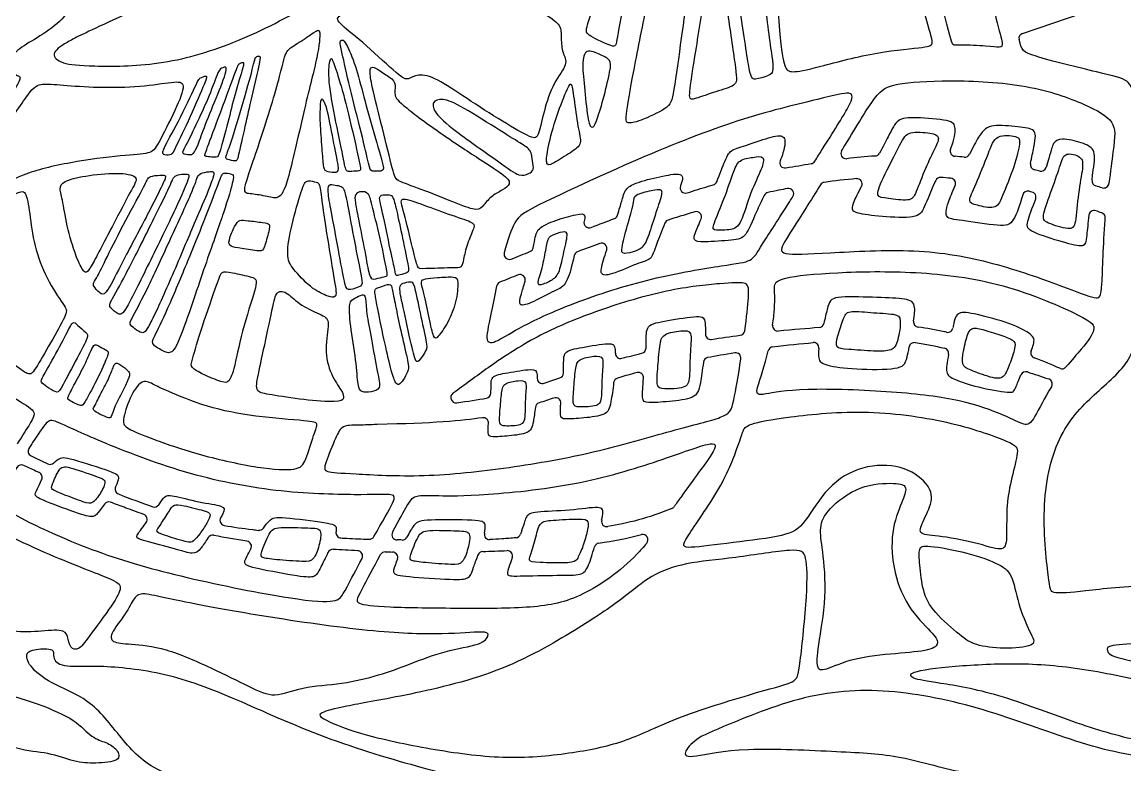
# Model space of a CAD drawing. Header units: millimetres. Extents: x -109 to 109, y -156 to 104.
# Drawn here: x 39.55 to 81.43, y 22.79 to 50.98 of the extents above; entities that cross this region are included whole.
import ezdxf

# ---------------------------------------------------------------- set-up
doc = ezdxf.new("R2010")
doc.units = ezdxf.units.MM
doc.header["$MEASUREMENT"] = 0
doc.layers.add('Layer 03', color=5, linetype='Continuous', true_color=0x0000ff)

msp = doc.modelspace()

# ---------------------------------------------------------------- linework, layer by layer
at = {"layer": 'Layer 03'}
msp.add_line((77.543, 50.551), (107.39, 60.728), dxfattribs=at)
for centre, start, end in [((77.607, 50.362), 108.8287, 193.5801), ((70.844, 45.995), 148.4736, 276.6716), ((74.998, 46.087), 157.8771, 264.8421), ((68.525, 45.644), 158.5267, 280.3785), ((69.489, 45.806), 278.9004, 328.0583), ((71.937, 46.098), 274.0016, 331.7246), ((75.353, 46.051), 263.581, 334.1223), ((78.04, 45.569), 167.7555, 256.9036), ((78.247, 45.52), 256.5699, 343.0116), ((65.743, 44.992), 285.945, 338.4344), ((70.042, 44.7), 97.9368, 148.0284), ((71.254, 44.839), 332.1375, 95.1864), ((74.428, 44.886), 85.8558, 155.0604), ((74.803, 44.855), 336.4093, 84.6839), ((80.382, 44.954), 174.0278, 253.9815), ((80.627, 44.883), 253.761, 353.027), ((64.742, 44.689), 160.063, 287.7288), ((67.915, 44.316), 102.4014, 154.1194), ((68.654, 44.469), 327.8028, 100.9235), ((77.744, 44.364), 76.6261, 164.0314), ((77.856, 44.337), 340.0069, 76.3508), ((61.974, 43.711), 290.6695, 343.3313), ((65.158, 43.589), 336.7378, 106.6557), ((80.259, 43.63), 71.1051, 174.4078), ((80.487, 43.551), 355.307, 70.6712), ((61.088, 43.373), 164.9988, 291.107), ((64.146, 43.278), 107.5747, 157.5311), ((58.765, 42.458), 291.7778, 348.198), ((61.562, 42.393), 342.2906, 110.0825), ((58.055, 42.174), 165.2009, 291.9039), ((60.718, 42.079), 110.6659, 166.3525), ((57.767, 40.923), 111.9846, 168.0912), ((58.459, 41.2), 344.4484, 111.7486), ((68.254, 39.456), 172.2268, 275.1396), ((69.802, 39.585), 274.2365, 347.3928), ((73.606, 39.6), 171.0373, 262.7396), ((74.704, 39.406), 257.749, 349.8358), ((65.703, 39.138), 179.0609, 278.9862), ((66.799, 39.295), 277.3741, 352.5997), ((63.046, 38.611), 283.6053, 357.3218), ((68.078, 38.459), 96.6475, 167.5346), ((69.612, 38.617), 352.2742, 95.0001), ((73.437, 38.62), 81.5839, 169.4681), ((74.538, 38.411), 350.0612, 77.5195), ((62.281, 38.415), 182.1666, 285.1273), ((65.622, 38.049), 100.2856, 173.3398), ((66.65, 38.23), 351.5289, 99.6509), ((78.056, 38.426), 158.3473, 249.725), ((77.668, 37.512), 72.0633, 157.1254), ((79.04, 38.022), 244.7903, 320.2862), ((59.316, 37.462), 181.8758, 288.7885), ((59.909, 37.668), 289.3643, 356.8335), ((62.216, 37.279), 106.2211, 173.5085), ((62.955, 37.484), 354.835, 104.6354), ((78.474, 37.248), 327.9911, 71.7292), ((56.03, 36.732), 124.8437, 277.6527), ((57.157, 36.906), 280.1263, 357.7819), ((59.243, 36.338), 107.7427, 172.9976), ((59.813, 36.524), 355.5717, 108.2455), ((57.065, 35.767), 355.6849, 99.1089), ((39.978, 34.696), 147.487, 244.0747), ((39.529, 33.978), 63.8004, 148.4435), ((40.614, 34.395), 245.17, 314.0853), ((40.116, 33.699), 333.3058, 65.3522), ((43.281, 33.258), 153.6356, 248.6267), ((42.843, 32.571), 69.1758, 144.2529), ((44.104, 32.107), 323.9474, 70.5239), ((44.58, 32.777), 250.9112, 325.7152), ((64.15, 32.703), 292.4539, 324.8224), ((47.264, 32.072), 150.246, 260.4382), ((61.757, 32.031), 167.2172, 279.5823), ((46.79, 31.308), 77.5327, 147.1538), ((48.55, 31.891), 263.015, 325.0119), ((51.669, 31.602), 169.1585, 266.5981), ((52.738, 31.553), 268.063, 330.8919), ((53.797, 31.527), 151.7237, 269.1271), ((53.99, 31.525), 269.2791, 333.4715), ((57.307, 31.541), 168.3885, 272.5314), ((58.29, 31.61), 275.3727, 341.4161), ((63.121, 31.335), 319.7493, 104.2708), ((48.063, 31.08), 331.6148, 81.9291), ((61.481, 31.01), 98.4127, 163.9133), ((51.35, 30.772), 86.1971, 154.8023), ((52.285, 30.718), 331.9439, 87.1658), ((53.339, 30.676), 88.3651, 151.6677), ((53.617, 30.669), 338.6727, 88.6868), ((57.053, 30.69), 91.7624, 160.9559), ((57.981, 30.724), 340.2203, 92.4046)]:
    msp.add_arc(centre, 0.2, start, end, dxfattribs=at)
for points in [[(34.939, 60.969), (34.432, 60.278), (32.922, 58.206), (31.644, 55.622), (31.104, 52.779), (31.217, 49.01), (32.112, 45.849), (33.156, 43.972), (34.685, 42.398), (34.987, 42.293), (35.185, 42.627), (37.831, 46.311), (39.065, 48.036), (39.568, 48.933), (39.383, 48.919), (39.076, 49.124), (39.004, 49.5), (39.386, 49.97), (40.219, 50.425), (41.13, 51.066), (41.621, 51.895), (44.055, 55.419), (44.534, 56.053), (44.506, 56.208), (42.328, 58.39), (41.103, 59.459), (39.877, 60.471), (39.307, 61.212), (39.05, 61.689), (38.979, 61.888), (38.152, 62.03), (36.617, 62.254), (35.964, 62.352), (35.446, 61.66), (34.939, 60.969)], [(73.18, 58.381), (73.269, 57.694), (73.541, 55.607), (74.792, 50.393), (74.888, 50.073), (75.08, 50.121), (76.263, 50.073), (76.711, 50.009), (76.836, 50.075), (76.574, 50.898), (76.086, 53.152), (75.948, 55.306), (76.074, 56.672), (75.856, 57.291), (75.081, 58.418), (73.925, 59.752), (73.104, 60.452), (73.016, 60.269), (73.003, 59.733), (73.09, 59.069), (73.18, 58.381)], [(72.54, 57.813), (72.663, 56.938), (73.04, 54.135), (74.022, 50.61), (74.186, 50.117), (73.884, 50.015), (71.805, 49.839), (69.403, 49.157), (68.679, 49.049), (68.49, 49.254), (68.303, 50.446), (68.039, 54.944), (68.009, 56.192), (68.158, 56.358), (69.995, 57.745), (71.907, 59.299), (72.219, 59.57), (72.304, 59.383), (72.418, 58.687), (72.54, 57.813)], [(42.83, 50.974), (43.796, 51.42), (46.988, 52.879), (51.09, 55.203), (53.571, 56.658), (54.168, 56.901), (54.355, 56.714), (54.504, 55.52), (54.224, 54.569), (52.966, 53.171), (50.417, 51.56), (47.558, 50.094), (44.718, 49.296), (42.04, 49.3), (41.024, 49.39), (40.597, 49.766), (41.193, 50.202), (41.864, 50.528), (42.83, 50.974)], [(66.358, 54.345), (66.462, 53.674), (66.865, 51.285), (67.189, 48.799), (67.362, 48.8), (68.087, 48.966), (68.087, 49.318), (67.693, 51.898), (67.61, 54.722), (67.578, 55.896), (67.465, 55.896), (66.737, 55.901), (66.214, 55.827), (66.243, 55.308), (66.255, 55.015), (66.358, 54.345)], [(61.969, 53.621), (61.799, 53.095), (61.278, 51.639), (60.945, 50.666), (60.973, 50.514), (62.102, 49.966), (62.101, 50.149), (62.467, 52.053), (62.895, 54.177), (63.068, 54.893), (62.885, 54.936), (62.462, 54.974), (62.295, 54.795), (62.139, 54.147), (61.969, 53.621)], [(53.413, 52.447), (53.196, 52.227), (52.606, 51.675), (51.427, 51.212), (51.554, 50.946), (52.578, 50.16), (53.939, 48.868), (54.206, 48.77), (54.557, 49.037), (55.273, 48.883), (56.395, 48.097), (57.841, 47.184), (58.978, 46.511), (59.16, 46.623), (59.357, 47.591), (59.721, 48.7), (60.325, 49.416), (60.058, 49.795), (60.016, 50.37), (60.03, 50.889), (59.553, 51.17), (57.953, 52.363), (57.111, 53.289), (56.957, 53.528), (56.353, 53.542), (54.795, 53.416), (54.136, 53.373), (53.911, 52.995), (53.631, 52.667), (53.413, 52.447)], [(65.423, 51.656), (65.305, 50.935), (65.003, 49.041), (64.844, 48.021), (65.039, 48.039), (65.909, 48.353), (66.699, 48.563), (66.706, 48.897), (66.321, 51.425), (66.122, 53.154), (65.871, 53.664), (65.713, 53.369), (65.541, 52.378), (65.423, 51.656)], [(63.336, 51.93), (63.214, 51.317), (62.805, 49.317), (62.455, 47.305), (62.505, 47.117), (62.942, 47.181), (64.131, 47.73), (64.277, 48.093), (64.595, 50.485), (64.844, 52.219), (65.049, 52.971), (64.874, 53.01), (63.974, 53.042), (63.539, 52.994), (63.458, 52.543), (63.336, 51.93)], [(49.328, 48.91), (49.169, 48.317), (48.581, 46.345), (47.873, 44.504), (48.141, 44.472), (48.817, 44.393), (49.29, 44.22), (49.62, 44.712), (50.301, 47.886), (50.81, 49.773), (50.903, 50.766), (50.698, 50.631), (50.056, 50.188), (49.534, 49.902), (49.487, 49.503), (49.328, 48.91)], [(52.008, 48.475), (52.139, 47.93), (52.458, 46.702), (52.75, 45.436), (52.799, 45.321), (53.042, 45.321), (53.281, 45.321), (53.29, 45.525), (52.857, 46.906), (52.479, 48.358), (52.18, 49.465), (51.791, 50.332), (51.676, 50.289), (51.603, 50.266), (51.672, 49.969), (51.877, 49.019), (52.008, 48.475)], [(61.013, 49.861), (61.137, 49.911), (61.555, 49.728), (61.921, 49.545), (61.908, 49.232), (61.621, 47.991), (61.333, 47.116), (61.203, 46.933), (61.046, 47.103), (60.915, 48.435), (60.811, 49.428), (60.889, 49.811), (61.013, 49.861)], [(47.61, 48.969), (47.476, 48.608), (46.967, 47.234), (46.483, 45.943), (46.485, 45.885), (46.659, 45.865), (46.966, 45.829), (47.033, 45.935), (47.387, 47.224), (47.618, 48.213), (47.99, 49.393), (47.962, 49.477), (47.771, 49.402), (47.744, 49.33), (47.61, 48.969)], [(48.023, 48.19), (47.869, 47.651), (47.473, 46.342), (47.264, 45.832), (47.307, 45.767), (47.694, 45.689), (47.731, 45.74), (48.023, 47.067), (48.252, 48.072), (48.62, 49.63), (48.576, 49.712), (48.416, 49.658), (48.397, 49.581), (48.177, 48.73), (48.023, 48.19)], [(51.219, 48.69), (51.257, 48.287), (51.466, 47.185), (51.816, 45.544), (51.841, 45.281), (52.155, 45.331), (52.43, 45.319), (52.405, 45.494), (51.929, 47.623), (51.566, 48.913), (51.315, 49.652), (51.24, 49.602), (51.182, 49.092), (51.219, 48.69)], [(45.764, 46.281), (45.87, 46.49), (46.231, 47.237), (46.661, 48.166), (47.033, 49.229), (47.143, 49.218), (47.428, 49.37), (46.992, 48.263), (46.48, 47.023), (46.222, 46.266), (46.06, 45.958), (45.931, 45.945), (45.594, 45.987), (45.658, 46.073), (45.764, 46.281)], [(52.893, 48.334), (52.985, 47.932), (53.311, 46.694), (53.68, 45.085), (53.8, 44.944), (54.789, 44.618), (56.147, 44.053), (56.875, 43.792), (57.06, 44.01), (57.397, 44.412), (57.811, 44.603), (58.115, 44.832), (57.996, 45.101), (56.98, 45.742), (55.397, 46.781), (53.811, 47.954), (53.67, 48.247), (53.767, 48.726), (53.452, 48.921), (52.941, 49.28), (52.778, 49.269), (52.757, 49.106), (52.8, 48.736), (52.893, 48.334)], [(38.258, 44.466), (38.674, 44.719), (39.479, 45.222), (41.365, 45.674), (43.459, 45.938), (44.459, 45.976), (44.666, 46.24), (45.402, 47.693), (45.817, 48.712), (45.345, 48.73), (44.1, 48.523), (42.403, 48.485), (41.026, 48.598), (40.252, 48.655), (39.913, 48.504), (38.705, 46.604), (37.376, 44.807), (36.386, 43.461), (36.368, 43.18), (36.985, 43.704), (37.843, 44.213), (38.258, 44.466)], [(46.065, 48.396), (45.912, 48.069), (45.343, 46.909), (44.822, 46.026), (44.949, 45.925), (45.256, 45.936), (45.313, 46.099), (45.938, 47.357), (46.561, 48.845), (46.59, 48.962), (46.263, 48.867), (46.218, 48.722), (46.065, 48.396)], [(60.211, 48.332), (60.102, 48.078), (59.775, 47.251), (59.475, 46.038), (59.448, 45.547), (59.625, 45.547), (60.334, 45.997), (60.838, 46.324), (60.688, 46.801), (60.511, 48.014), (60.429, 48.777), (60.32, 48.587), (60.211, 48.332)], [(51.124, 47.683), (51.202, 47.398), (51.371, 46.476), (51.595, 45.384), (51.546, 45.258), (51.108, 45.306), (50.981, 45.404), (50.952, 46.008), (50.855, 47.109), (50.864, 47.782), (50.903, 48.181), (51.046, 47.967), (51.124, 47.683)], [(58.863, 46.062), (58.917, 45.959), (58.917, 45.704), (59.016, 45.358), (58.793, 45.235), (58.473, 45.087), (57.831, 45.556), (55.82, 46.962), (55.215, 47.542), (55.092, 47.95), (55.487, 48.122), (56.19, 47.826), (57.831, 46.777), (58.596, 46.321), (58.81, 46.165), (58.863, 46.062)], [(72.872, 46.294), (72.703, 45.972), (72.169, 44.912), (71.945, 44.323), (72.369, 44.312), (73.3, 44.158), (73.476, 44.429), (73.853, 45.466), (74.254, 46.255), (74.418, 46.643), (74.136, 46.773), (73.182, 46.844), (73.041, 46.616), (72.872, 46.294)], [(76.233, 45.971), (76.104, 45.634), (75.736, 44.72), (75.44, 44.141), (75.75, 44.042), (76.542, 43.858), (76.725, 44.24), (77.262, 45.554), (77.474, 46.472), (77.404, 46.656), (76.513, 46.741), (76.363, 46.307), (76.233, 45.971)], [(66.533, 45.183), (66.434, 44.904), (66.154, 44.098), (65.735, 43.152), (65.819, 43.068), (66.513, 43.092), (66.837, 43.236), (67.22, 44.576), (67.663, 45.427), (67.771, 45.929), (67.328, 45.846), (66.753, 45.774), (66.633, 45.462), (66.533, 45.183)], [(71.95, 45.898), (71.577, 45.872), (71.219, 45.837), (70.867, 45.796)], [(75.33, 45.852), (75.21, 45.866), (75.094, 45.878), (74.98, 45.888)], [(78.984, 45.571), (78.906, 45.334), (78.665, 44.622), (78.264, 43.597), (78.388, 43.361), (79.4, 43.07), (79.566, 43.251), (79.649, 44.511), (79.857, 45.509), (79.815, 45.897), (79.136, 46.05), (79.063, 45.809), (78.984, 45.571)], [(41.1, 44.127), (41.151, 43.868), (41.267, 43.113), (41.655, 41.91), (41.933, 41.411), (42.099, 41.52), (43.146, 43.564), (43.77, 44.73), (44.019, 45.142), (43.209, 45.285), (41.892, 45.15), (41.075, 44.938), (40.958, 44.671), (41.048, 44.387), (41.1, 44.127)], [(45.95, 44.43), (45.781, 44.04), (45.182, 42.738), (44.326, 40.867), (43.696, 39.688), (43.613, 39.523), (43.822, 39.343), (44.122, 39.141), (44.305, 39.261), (45.135, 41.062), (46.059, 43.28), (46.625, 44.563), (46.82, 45.117), (46.851, 45.313), (46.676, 45.313), (46.286, 45.251), (46.194, 45.076), (46.119, 44.82), (45.95, 44.43)], [(46.995, 44.819), (46.873, 44.494), (46.439, 43.349), (45.901, 42.047), (45.037, 39.96), (44.509, 38.939), (44.464, 38.737), (44.947, 38.468), (45.272, 38.355), (45.631, 39.152), (46.608, 42.07), (47.236, 43.809), (47.64, 45.167), (47.539, 45.2), (47.169, 45.301), (47.116, 45.144), (46.995, 44.819)], [(68.561, 45.447), (68.886, 45.506), (69.204, 45.559), (69.52, 45.609)], [(78.2, 45.326), (78.131, 45.342), (78.062, 45.358), (77.995, 45.374)], [(44.111, 44.617), (43.95, 44.314), (43.362, 43.237), (42.657, 41.817), (42.364, 41.22), (42.236, 41.044), (42.281, 40.93), (42.574, 40.609), (42.755, 40.667), (43.334, 41.822), (44.407, 43.835), (44.882, 44.801), (45.041, 45.148), (44.938, 45.184), (44.44, 45.149), (44.327, 45.054), (44.271, 44.92), (44.111, 44.617)], [(45.084, 44.598), (44.924, 44.259), (44.344, 43.09), (43.451, 41.305), (42.859, 40.289), (42.859, 40.166), (43.239, 39.854), (43.417, 39.887), (44.333, 41.751), (45.483, 44.084), (45.929, 45.155), (45.873, 45.222), (45.524, 45.205), (45.304, 45.128), (45.244, 44.938), (45.084, 44.598)], [(50.139, 44.495), (50.047, 44.204), (49.763, 43.261), (49.572, 42.071), (49.785, 41.656), (50.526, 40.87), (51.121, 40.578), (51.525, 40.477), (51.45, 40.964), (51.13, 42.868), (50.925, 44.191), (50.873, 44.89), (50.691, 44.911), (50.313, 45.006), (50.231, 44.786), (50.139, 44.495)], [(51.328, 43.613), (51.404, 43.207), (51.615, 42.071), (51.825, 40.871), (51.952, 40.787), (52.489, 40.966), (52.48, 41.116), (52.158, 42.695), (51.919, 44.069), (51.784, 44.631), (51.705, 44.758), (51.436, 44.79), (51.183, 44.86), (51.154, 44.505), (51.251, 44.019), (51.328, 43.613)], [(71.236, 45.039), (70.827, 45.001), (70.42, 44.955), (70.014, 44.898)], [(74.822, 45.054), (74.693, 45.066), (74.567, 45.076), (74.442, 45.085)], [(36.171, 42.425), (35.997, 42.214), (35.681, 41.596), (35.454, 41.009), (35.7, 40.612), (38.142, 38.776), (39.599, 37.716), (39.864, 37.565), (40.053, 37.792), (40.735, 38.984), (41.302, 39.987), (41.208, 40.139), (40.451, 41.255), (39.997, 42.486), (39.836, 43.764), (39.709, 44.65), (39.351, 44.499), (38.161, 43.888), (36.727, 42.858), (36.345, 42.635), (36.171, 42.425)], [(52.874, 43.9), (52.953, 43.579), (53.2, 42.596), (53.426, 41.421), (53.426, 41.335), (53.259, 41.318), (52.868, 41.195), (52.734, 41.284), (52.585, 42.207), (52.297, 43.653), (52.192, 44.154), (52.181, 44.479), (52.423, 44.564), (52.727, 44.523), (52.795, 44.221), (52.874, 43.9)], [(53.245, 43.735), (53.331, 43.358), (53.557, 42.191), (53.738, 41.494), (53.73, 41.345), (53.866, 41.383), (54.244, 41.466), (54.245, 41.603), (53.956, 42.988), (53.742, 44.002), (53.619, 44.427), (53.484, 44.416), (53.044, 44.458), (53.159, 44.113), (53.245, 43.735)], [(62.756, 44.075), (62.718, 43.875), (62.525, 43.227), (62.29, 42.322), (62.344, 42.152), (62.909, 42.284), (63.23, 42.499), (63.464, 43.28), (63.789, 44.232), (63.907, 44.686), (63.503, 44.603), (62.758, 44.429), (62.795, 44.275), (62.756, 44.075)], [(77.903, 44.531), (77.866, 44.54), (77.828, 44.549), (77.791, 44.558)], [(80.571, 44.691), (80.489, 44.715), (80.407, 44.739), (80.327, 44.762)], [(54.062, 43.708), (54.159, 43.352), (54.42, 42.244), (54.574, 41.615), (54.693, 41.615), (55.975, 41.663), (56.248, 41.639), (56.307, 41.936), (56.438, 42.541), (56.746, 43.229), (56.722, 43.384), (55.773, 43.669), (54.634, 44.108), (53.838, 44.381), (53.965, 44.064), (54.062, 43.708)], [(80.554, 43.74), (80.477, 43.767), (80.4, 43.793), (80.324, 43.819)], [(47.624, 43.226), (47.55, 43.085), (47.363, 42.638), (47.443, 42.458), (47.813, 42.398), (48.663, 42.258), (48.733, 42.348), (48.947, 43.109), (48.977, 43.329), (48.756, 43.369), (48.065, 43.452), (47.806, 43.481), (47.698, 43.366), (47.624, 43.226)], [(61.16, 43.186), (61.473, 43.307), (61.767, 43.419), (62.045, 43.524)], [(59.476, 42.541), (59.444, 42.372), (59.371, 41.85), (59.114, 41.079), (59.175, 40.957), (59.713, 41.177), (59.958, 41.458), (60.105, 42.253), (60.325, 43.097), (59.998, 43.012), (59.561, 42.865), (59.508, 42.71), (59.476, 42.541)], [(61.493, 42.581), (61.227, 42.483), (60.946, 42.379), (60.647, 42.266)], [(58.13, 41.988), (58.374, 42.086), (58.61, 42.181), (58.839, 42.272)], [(46.94, 41.001), (46.812, 40.635), (46.344, 39.331), (45.984, 38.057), (45.941, 37.88), (46.381, 37.629), (47.198, 37.277), (47.415, 37.304), (47.601, 37.755), (47.941, 39.473), (48.537, 41.153), (48.375, 41.294), (47.45, 41.493), (47.114, 41.524), (47.068, 41.366), (46.94, 41.001)], [(54.022, 40.15), (54.108, 39.75), (54.374, 38.56), (54.512, 38.023), (54.636, 38.135), (54.924, 38.535), (54.936, 38.735), (54.661, 39.958), (54.429, 41.123), (54.316, 41.143), (54.001, 41.075), (53.859, 40.96), (53.936, 40.55), (54.022, 40.15)], [(54.806, 40.681), (54.864, 40.436), (55.022, 39.689), (55.184, 38.955), (55.308, 38.955), (55.731, 39.565), (56.055, 40.362), (56.13, 41.196), (56.029, 41.336), (55.287, 41.283), (54.814, 41.243), (54.676, 41.155), (54.749, 40.925), (54.806, 40.681)], [(58.385, 41.386), (58.161, 41.297), (57.931, 41.205), (57.692, 41.108)], [(49.071, 40.176), (48.994, 39.821), (48.753, 38.662), (48.461, 37.366), (48.426, 36.934), (48.893, 36.853), (50.258, 36.631), (51.588, 36.538), (51.81, 36.678), (51.717, 36.969), (51.262, 37.576), (51.016, 38.557), (51.253, 39.674), (51.024, 39.833), (50.098, 40.217), (49.622, 40.754), (49.215, 40.791), (49.148, 40.531), (49.071, 40.176)], [(52.033, 39.445), (52.082, 39.059), (52.252, 38.078), (52.298, 37.131), (52.425, 36.921), (52.801, 36.932), (53.198, 37.043), (53.055, 37.606), (52.806, 39.02), (52.621, 39.959), (52.603, 40.604), (52.498, 40.669), (52.173, 40.484), (51.956, 40.391), (51.983, 39.83), (52.033, 39.445)], [(53.068, 40.034), (53.132, 39.709), (53.335, 38.741), (53.592, 37.672), (53.741, 37.219), (53.889, 37.204), (54.076, 37.453), (54.24, 37.812), (54.24, 37.961), (53.944, 39.194), (53.748, 40.138), (53.598, 40.885), (53.564, 41.087), (53.135, 40.912), (52.936, 40.873), (52.953, 40.694), (53.005, 40.36), (53.068, 40.034)], [(70.731, 39.692), (70.668, 39.52), (70.506, 39.027), (70.425, 38.588), (70.818, 38.576), (71.974, 38.472), (72.61, 38.495), (72.818, 38.819), (72.957, 39.767), (72.772, 39.906), (71.743, 39.952), (70.887, 40.056), (70.795, 39.863), (70.731, 39.692)], [(41.228, 39.136), (41.088, 38.868), (40.66, 38.062), (40.253, 37.395), (40.277, 37.296), (40.561, 37.086), (40.919, 36.876), (41.018, 37.049), (41.685, 38.309), (42.092, 39.074), (42.018, 39.173), (41.623, 39.494), (41.5, 39.667), (41.368, 39.403), (41.228, 39.136)], [(69.817, 39.385), (69.356, 39.351), (68.845, 39.309), (68.272, 39.257)], [(76.761, 39.086), (76.567, 39.153), (76.059, 39.301), (75.611, 39.439), (75.42, 39.087), (75.256, 38.279), (75.242, 37.901), (75.662, 37.736), (76.594, 37.388), (76.89, 37.536), (77.071, 38.038), (77.311, 38.745), (77.218, 38.901), (76.954, 39.019), (76.761, 39.086)], [(63.767, 38.661), (63.738, 38.427), (63.684, 37.753), (63.637, 37.115), (63.837, 37.047), (64.804, 37.072), (64.915, 37.41), (64.909, 38.548), (65.026, 39.262), (64.624, 39.288), (63.858, 39.158), (63.796, 38.895), (63.767, 38.661)], [(65.735, 38.94), (66.083, 38.995), (66.446, 39.048), (66.824, 39.097)], [(41.932, 37.988), (41.827, 37.772), (41.542, 37.23), (41.259, 36.708), (41.293, 36.656), (41.567, 36.502), (41.815, 36.4), (41.892, 36.477), (42.269, 37.153), (42.643, 37.923), (42.848, 38.426), (42.811, 38.509), (42.492, 38.662), (42.314, 38.798), (42.171, 38.526), (42.037, 38.204), (41.932, 37.988)], [(68.055, 38.657), (68.624, 38.724), (69.134, 38.776), (69.595, 38.816)], [(60.567, 37.772), (60.541, 37.568), (60.494, 36.98), (60.453, 36.422), (60.628, 36.363), (61.472, 36.385), (61.569, 36.679), (61.564, 37.673), (61.666, 38.297), (61.314, 38.319), (60.646, 38.206), (60.592, 37.976), (60.567, 37.772)], [(62.333, 38.222), (62.574, 38.287), (62.827, 38.352), (63.093, 38.417)], [(66.616, 38.427), (66.24, 38.363), (65.898, 38.303), (65.586, 38.246)], [(78.955, 37.841), (78.688, 37.966), (78.357, 38.101), (77.987, 38.238)], [(42.847, 37.475), (42.765, 37.298), (42.543, 36.89), (42.297, 36.368), (42.219, 36.289), (42.387, 36.147), (42.848, 35.945), (42.93, 35.941), (43.043, 36.364), (43.439, 37.086), (43.634, 37.551), (43.656, 37.684), (43.479, 37.837), (43.122, 38.107), (43.031, 37.956), (42.928, 37.653), (42.847, 37.475)], [(77.73, 37.702), (77.98, 37.621), (78.248, 37.533), (78.537, 37.438)], [(45.127, 36.955), (45.468, 36.806), (46.562, 36.352), (48.361, 35.996), (50.561, 35.837), (50.807, 35.768), (50.656, 35.426), (50.314, 34.263), (50.058, 33.96), (48.654, 34.015), (46.275, 34.541), (44.428, 35.177), (43.479, 35.583), (43.332, 35.785), (43.635, 36.753), (44.092, 37.457), (44.518, 37.245), (44.786, 37.103), (45.127, 36.955)], [(57.761, 36.9), (57.738, 36.717), (57.696, 36.191), (57.66, 35.693), (57.816, 35.64), (58.571, 35.659), (58.658, 35.923), (58.653, 36.812), (58.744, 37.369), (58.43, 37.389), (57.832, 37.288), (57.784, 37.083), (57.761, 36.9)], [(59.38, 37.272), (59.574, 37.338), (59.769, 37.407), (59.976, 37.48)], [(56.057, 36.534), (56.487, 36.592), (56.86, 36.65), (57.192, 36.709)], [(59.751, 36.714), (59.563, 36.652), (59.375, 36.59), (59.182, 36.529)], [(66.724, 34.863), (66.599, 34.511), (66.179, 33.363), (64.547, 31.136), (64.683, 30.983), (66.508, 31.222), (68.639, 31.478), (69.253, 31.87), (70.101, 33.397), (71.448, 34.181), (72.982, 34.198), (74.006, 33.465), (74.176, 32.817), (73.716, 31.964), (73.562, 31.504), (74.364, 31.504), (76.001, 31.18), (76.887, 30.839), (76.956, 31.419), (76.922, 32.681), (77.126, 33.687), (77.416, 34.761), (77.28, 34.983), (75.012, 35.801), (71.686, 36.313), (68.43, 35.989), (67.048, 35.716), (66.929, 35.477), (66.849, 35.216), (66.724, 34.863)], [(57.033, 35.965), (56.287, 35.845), (55.144, 35.748), (53.031, 35.713)], [(39.891, 34.516), (40.102, 34.414), (40.315, 34.313), (40.53, 34.213)], [(40.956, 33.974), (40.863, 33.839), (40.661, 33.345), (40.647, 33.261), (41.022, 33.085), (41.977, 32.726), (42.228, 32.684), (42.533, 33.087), (42.794, 33.601), (42.472, 33.696), (41.215, 34.155), (41.048, 34.109), (40.956, 33.974)], [(35.148, 32.819), (34.961, 32.563), (34.37, 31.758), (33.872, 30.591), (33.648, 29.968), (33.952, 29.777), (36.118, 29.338), (36.951, 29.247), (37.82, 28.479), (38.956, 27.824), (40.017, 27.824), (41.108, 27.962), (41.307, 27.701), (41.351, 27.195), (41.705, 27.137), (42.004, 27.537), (43.05, 28.943), (43.38, 29.564), (43.109, 29.805), (40.594, 30.717), (36.868, 32.543), (35.494, 33.292), (35.335, 33.074), (35.148, 32.819)], [(69.956, 30.873), (70.01, 30.439), (70.135, 29.188), (69.743, 27.142), (69.725, 26.426), (69.947, 26.323), (71.056, 26.852), (72.795, 27.022), (74.108, 27.125), (74.398, 27.415), (74.176, 27.756), (73.136, 28.762), (72.573, 30.279), (72.556, 31.848), (73.051, 32.922), (73.17, 33.383), (72.829, 33.502), (71.345, 33.451), (70.084, 32.462), (69.811, 31.797), (69.902, 31.308), (69.956, 30.873)], [(43.208, 33.072), (43.658, 32.896), (44.098, 32.733), (44.515, 32.588)], [(45.119, 32.395), (45.03, 32.256), (44.784, 31.851), (44.608, 31.649), (44.81, 31.548), (45.91, 31.202), (46.039, 31.248), (46.307, 31.548), (46.596, 31.99), (46.745, 32.315), (46.565, 32.421), (45.591, 32.656), (45.315, 32.685), (45.207, 32.534), (45.119, 32.395)], [(64.226, 32.518), (63.346, 32.154), (62.529, 31.958), (61.79, 31.833)], [(59.103, 31.595), (59.046, 31.397), (58.894, 30.823), (58.755, 30.519), (59.033, 30.468), (60.477, 30.443), (60.616, 30.544), (60.832, 31), (61.021, 31.633), (61.085, 32.076), (60.832, 32.14), (59.578, 32.076), (59.236, 32.013), (59.16, 31.793), (59.103, 31.595)], [(48.93, 31.547), (48.83, 31.367), (48.604, 30.756), (48.616, 30.655), (49.106, 30.58), (50.324, 30.492), (50.625, 30.53), (50.839, 31.095), (50.965, 31.773), (50.563, 31.773), (49.206, 31.836), (49.031, 31.727), (48.93, 31.547)], [(54.587, 31.435), (54.487, 31.255), (54.26, 30.644), (54.273, 30.543), (54.763, 30.468), (55.981, 30.38), (56.282, 30.418), (56.496, 30.983), (56.621, 31.661), (56.22, 31.661), (54.863, 31.724), (54.687, 31.615), (54.587, 31.435)], [(61.451, 31.208), (61.991, 31.288), (62.533, 31.391), (63.072, 31.528)], [(53.988, 31.325), (53.924, 31.326), (53.859, 31.326), (53.794, 31.327)], [(73.645, 30.365), (73.67, 30.08), (73.75, 29.341), (74.125, 28.608), (75.25, 27.636), (75.694, 27.329), (76.819, 27.176), (78.098, 27.295), (77.911, 27.653), (77.399, 28.745), (77.177, 29.989), (76.785, 30.382), (75.489, 30.859), (73.818, 31.149), (73.596, 31.047), (73.619, 30.649), (73.645, 30.365)], [(54.106, 25.441), (55.107, 25.644), (57.677, 26.213), (60.757, 27.999), (62.439, 29.137), (63.42, 30.003), (64.688, 30.469), (66.552, 30.624), (69.062, 31.038), (69.347, 30.806), (69.4, 29.474), (69.064, 26.265), (68.96, 25.928), (67.848, 25.67), (64.302, 24.583), (62.517, 23.651), (60.55, 23.237), (58.014, 22.978), (55.245, 23.341), (52.476, 23.91), (50.845, 24.557), (50.794, 24.764), (51.673, 24.997), (53.105, 25.238), (54.106, 25.441)], [(52.295, 30.917), (51.975, 30.933), (51.665, 30.951), (51.363, 30.971)], [(53.344, 30.876), (53.436, 30.874), (53.529, 30.871), (53.622, 30.869)], [(57.047, 30.89), (57.351, 30.899), (57.659, 30.911), (57.973, 30.924)], [(45.611, 28.998), (46.395, 28.84), (48.896, 28.378), (53.195, 27.783), (55.659, 27.734), (57.205, 27.879), (57.301, 27.734), (57.06, 27.348), (55.595, 27.139), (54.258, 26.607), (53.131, 26.189), (51.73, 25.85), (50.12, 25.77), (49.138, 25.303), (48.252, 25.722), (46.771, 26.462), (44.951, 27.267), (43.599, 27.38), (42.922, 27.428), (42.89, 27.783), (43.583, 28.62), (43.824, 29.232), (44.194, 29.328), (44.828, 29.157), (45.611, 28.998)], [(42.2, 23.885), (42.01, 24.025), (41.618, 24.493), (40.251, 25.1), (38.125, 25.746), (36.379, 26.049), (34.861, 26.885), (33.836, 27.454), (33.247, 27.967), (33, 27.701), (33.513, 26.448), (34.595, 24.948), (35.867, 24.512), (37.081, 24.55), (38.05, 23.98), (39.378, 23.316), (40.555, 23.278), (41.561, 22.879), (42.301, 22.841), (43.345, 22.917), (43.175, 23.392), (42.757, 23.658), (42.39, 23.746), (42.2, 23.885)], [(107.39, 25.284), (105.468, 25.487), (103.759, 25.25), (101.355, 24.962), (99.493, 25.148), (97.411, 25.656), (95.736, 25.487), (93.857, 26.029), (91.758, 26.536), (89.913, 27.298), (85.112, 27.721), (83.205, 27.778), (82.244, 27.369), (80.731, 27.362), (80.741, 27.133), (80.912, 26.847), (83.504, 26.428), (85.278, 25.724), (86.988, 24.869), (87.458, 23.932), (87.784, 23.943), (89.718, 24.496), (92.605, 25.052), (94.778, 24.913), (97.169, 23.92), (99.384, 22.565), (101.798, 21.533), (103.018, 21.126), (104.398, 21.494), (106.349, 21.218), (107.39, 20.998)], [(59.586, 21.882), (58.924, 21.937), (57.432, 22.039), (54.997, 22.588), (50.939, 23.794), (47.538, 25.374), (44.994, 26.339), (42.295, 26.602), (41.001, 26.471), (40.672, 26.887), (40.847, 27.216), (40.014, 27.194), (39.641, 27.041), (39.838, 26.471), (40.738, 25.812), (42.273, 25.242), (43.458, 23.553), (44.774, 22.324), (47.846, 21.864), (50.632, 21.381), (52.299, 20.635), (53.857, 19.867), (55.48, 19.867), (57.805, 19.955), (59.034, 20.591), (60.964, 20.723), (63.882, 20.569), (65.089, 20.525), (64.891, 20.854), (63.421, 21.425), (61.403, 21.71), (60.248, 21.827), (59.586, 21.882)], [(85.234, 24.851), (84.719, 25.104), (83.315, 25.702), (80.314, 26.396), (77.783, 26.687), (75.162, 26.575), (73.214, 26.351), (73.258, 26.06), (74.221, 25.926), (76.528, 25.545), (79.552, 24.358), (81.994, 23.641), (84.39, 23.305), (86.092, 23.395), (86.608, 23.731), (86.406, 24.179), (85.749, 24.597), (85.234, 24.851)], [(66.442, 24.347), (67.174, 24.649), (69.506, 25.605), (72.854, 25.695), (76.53, 24.828), (80.057, 23.423), (83.195, 22.855), (86.722, 22.855), (88.575, 23.274), (91.325, 24.171), (93.358, 24.35), (94.866, 24.261), (96.769, 23.4), (99.194, 22.017), (100.621, 21.451), (101.46, 21.111), (100.599, 20.998), (98.424, 21.111), (95.5, 20.658), (93.914, 20.522), (92.555, 20.114), (91.558, 19.706), (90.311, 19.434), (87.592, 19.797), (84.76, 20.635), (81.248, 21.768), (77.719, 22.346), (75.509, 22.346), (72.822, 23.2), (70.814, 23.275), (66.781, 23.496), (64.889, 23.023), (64.615, 23.198), (65.113, 23.795), (65.71, 24.045), (66.442, 24.347)], [(26.013, 25.477), (25.64, 25.459), (24.47, 25.357), (23.846, 25.205), (22.78, 25.396), (21.044, 25.377), (19.214, 24.995), (17.65, 24.976), (15.116, 24.67), (14.981, 24.151), (15.14, 23.843), (16.717, 23.824), (18.833, 23.978), (19.737, 23.843), (20.487, 23.381), (21.372, 23.478), (22.007, 23.593), (23.334, 23.747), (25.065, 23.92), (27.605, 23.631), (29.624, 23.054), (31.541, 22.135), (32.752, 22.053), (33.653, 21.873), (35.094, 21.857), (36.896, 21.906), (37.219, 21.664), (38.679, 21.586), (39.37, 21.758), (40.501, 21.397), (41.192, 21.366), (41.349, 21.696), (40.564, 21.837), (39.496, 22.104), (38.428, 22.12), (37.454, 22.072), (36.637, 22.387), (35.287, 22.402), (34.344, 22.198), (33.873, 22.261), (33.512, 22.779), (33.088, 23.109), (31.721, 23.093), (30.182, 23.282), (28.753, 23.894), (27.904, 24.397), (27.214, 25.324), (26.708, 25.465), (26.386, 25.495), (26.013, 25.477)]]:
    msp.add_open_spline(points, degree=3, dxfattribs=at)
for points, knots in [([(104.545, 43.242), (104.43, 43.309), (103.523, 43.835), (102.421, 44.033), (100.209, 43.987), (98.029, 44.188), (96.714, 44.729), (95.678, 45.038), (94.766, 45.703), (94.085, 46.448), (92.839, 46.779), (91.437, 46.662), (91.34, 46.156), (91.026, 45.611), (90.048, 45.748), (89.367, 46.215), (89.25, 47.188), (88.725, 48.181), (87.742, 48.492), (86.419, 48.921), (86.015, 49.31), (84.865, 49.154), (83.346, 48.921), (81.888, 48.071), (81.751, 48.228), (81.633, 48.796), (80.731, 48.993), (77.61, 49.756), (77.51, 49.913), (77.413, 50.315)], [-313.497086, -313.497086, -313.497086, -313.497086, -313.212654, -311.139293, -309.065932, -306.992571, -304.91921, -302.84585, -300.772489, -298.699128, -296.625767, -294.552406, -292.479046, -290.405685, -288.332324, -286.258963, -284.185602, -282.112242, -280.038881, -277.96552, -275.892159, -273.818798, -271.745438, -269.672077, -267.598716, -265.525355, -263.451994, -261.378633, -259.451307, -259.451307, -259.451307, -259.451307]), ([(70.673, 46.099), (70.714, 46.166), (71.237, 47.02), (72.026, 48.346), (72.553, 48.642), (74.628, 48.807), (77.839, 48.642), (80.046, 47.835), (81.116, 47.21), (81.047, 46.521), (80.88, 45.311), (80.825, 44.859)], [62.955435, 62.955435, 62.955435, 62.955435, 63.143694, 65.40927, 67.674847, 69.940424, 72.206001, 74.471577, 76.737154, 79.002731, 80.158722, 80.158722, 80.158722, 80.158722]), ([(69.658, 45.701), (69.752, 45.851), (70.254, 46.654), (71.109, 47.975), (71.126, 48.393), (70.08, 48.114), (67.064, 47.417), (63.333, 45.987), (58.766, 43.878), (58.282, 43.544), (57.997, 42.737), (57.862, 42.225)], [57.949096, 57.949096, 57.949096, 57.949096, 58.436811, 60.571752, 62.706693, 64.841634, 66.976575, 69.111516, 71.246457, 73.381398, 75.239579, 75.239579, 75.239579, 75.239579]), ([(74.813, 46.163), (74.818, 46.174), (74.962, 46.533), (75.021, 47.015), (74.877, 47.265), (73.393, 47.378), (72.766, 47.314), (72.604, 46.944), (72.44, 46.623), (72.351, 46.45), (72.239, 46.237), (72.113, 46.003)], [94.401979, 94.401979, 94.401979, 94.401979, 94.43878, 95.588682, 96.738585, 97.888487, 99.03839, 100.188292, 100.188292, 100.188292, 100.808064, 100.808064, 100.808064, 100.808064]), ([(77.845, 45.611), (77.895, 45.844), (78.039, 46.553), (78.073, 46.925), (77.435, 46.995), (76.339, 47.119), (76.06, 46.905), (75.877, 46.611), (75.773, 46.443), (75.654, 46.215), (75.533, 45.964)], [87.442295, 87.442295, 87.442295, 87.442295, 87.961967, 89.154951, 90.347935, 91.540918, 92.733902, 92.733902, 92.733902, 93.413533, 93.413533, 93.413533, 93.413533]), ([(65.929, 44.919), (66.052, 45.228), (66.157, 45.503), (66.235, 45.69), (66.347, 45.957), (66.459, 46.133), (67.069, 46.301), (68.086, 46.672), (68.566, 46.708), (68.529, 46.234), (68.381, 45.824), (68.339, 45.717)], [88.611971, 88.611971, 88.611971, 88.611971, 89.309701, 89.309701, 89.309701, 90.308044, 91.306388, 92.304731, 93.303075, 94.301419, 94.626285, 94.626285, 94.626285, 94.626285]), ([(80.184, 44.975), (80.193, 45.07), (80.245, 45.522), (80.37, 46.147), (79.829, 46.41), (78.97, 46.604), (78.693, 46.396), (78.64, 46.148), (78.539, 45.801), (78.511, 45.703), (78.476, 45.587), (78.438, 45.462)], [80.909868, 80.909868, 80.909868, 80.909868, 81.174158, 82.218675, 83.263191, 84.307708, 85.352224, 86.396741, 86.396741, 86.396741, 86.691999, 86.691999, 86.691999, 86.691999]), ([(62.166, 43.653), (62.227, 43.86), (62.282, 44.045), (62.323, 44.187), (62.4, 44.452), (62.459, 44.671), (62.892, 44.908), (63.943, 45.157), (64.652, 45.275), (64.652, 45.032), (64.559, 44.771), (64.554, 44.757)], [81.550538, 81.550538, 81.550538, 81.550538, 82.048142, 82.048142, 82.048142, 82.980545, 83.912947, 84.84535, 85.777753, 86.710156, 86.761919, 86.761919, 86.761919, 86.761919]), ([(74.247, 44.97), (74.062, 44.574), (73.792, 43.866), (73.57, 43.524), (72.154, 43.593), (71.17, 43.728), (70.987, 43.868), (71.298, 44.494), (71.431, 44.746)], [96.775745, 96.775745, 96.775745, 96.775745, 97.903878, 99.053781, 100.203683, 101.353586, 102.503489, 103.148812, 103.148812, 103.148812, 103.148812]), ([(64.803, 44.498), (65.089, 44.59), (65.42, 44.691), (65.738, 44.783), (65.798, 44.8)], [87.207557, 87.207557, 87.207557, 87.207557, 88.194299, 88.428749, 88.428749, 88.428749, 88.428749]), ([(67.735, 44.403), (67.631, 44.19), (67.338, 43.579), (67.045, 42.793), (66.626, 42.709), (65.333, 42.613), (65.01, 42.685), (65.101, 42.948), (65.296, 43.404), (65.342, 43.51)], [76.621991, 76.621991, 76.621991, 76.621991, 77.148426, 78.14677, 79.145113, 80.143457, 81.1418, 82.140144, 82.409853, 82.409853, 82.409853, 82.409853]), ([(68.616, 44.665), (68.507, 44.644), (68.259, 44.595), (68.011, 44.542), (67.872, 44.511)], [75.394811, 75.394811, 75.394811, 75.394811, 75.858855, 76.441461, 76.441461, 76.441461, 76.441461]), ([(69.872, 44.806), (69.68, 44.497), (69.496, 44.204), (69.336, 43.952), (68.924, 43.301), (68.419, 42.533), (68.255, 42.121), (69.918, 42.204), (73.541, 42.418), (76.423, 41.907), (79.222, 40.903), (80.441, 40.409), (80.572, 40.606), (80.606, 42.535), (80.685, 43.516), (80.687, 43.535)], [105.479343, 105.479343, 105.479343, 105.479343, 106.358659, 106.358659, 106.358659, 108.624236, 110.889812, 113.155389, 115.420966, 117.686543, 119.95212, 122.217696, 124.483273, 126.74885, 126.791854, 126.791854, 126.791854, 126.791854]), ([(77.552, 44.419), (77.436, 44.014), (77.177, 43.299), (76.811, 43.207), (75.049, 43.485), (74.602, 43.525), (74.634, 43.935), (74.882, 44.537), (74.986, 44.775)], [89.281336, 89.281336, 89.281336, 89.281336, 90.268201, 91.461185, 92.654169, 93.847153, 95.040137, 95.706607, 95.706607, 95.706607, 95.706607]), ([(57.571, 40.964), (57.495, 40.604), (57.424, 40.251), (57.365, 39.964), (57.249, 39.398), (57.11, 38.77), (57.528, 38.805), (58.452, 39.415), (60.37, 40.304), (63.473, 41.315), (66.454, 41.786), (67.291, 41.891), (67.517, 42.344), (68.334, 43.588), (68.783, 44.298), (68.823, 44.362)], [54.423265, 54.423265, 54.423265, 54.423265, 55.505702, 55.505702, 55.505702, 57.640643, 59.775583, 61.910524, 64.045465, 66.180406, 68.315347, 70.450287, 72.585228, 74.720169, 74.930132, 74.930132, 74.930132, 74.930132]), ([(80.06, 43.65), (80.032, 43.363), (79.963, 42.702), (79.926, 42.405), (79.164, 42.599), (77.768, 43.027), (77.661, 43.293), (77.909, 43.897), (78.044, 44.268)], [82.73606, 82.73606, 82.73606, 82.73606, 83.444643, 84.489159, 85.533676, 86.578192, 87.622709, 88.536907, 88.536907, 88.536907, 88.536907]), ([(58.96, 42.417), (58.978, 42.501), (58.993, 42.579), (59.007, 42.647), (59.057, 42.907), (59.083, 43.142), (59.793, 43.471), (60.658, 43.701), (60.957, 43.73), (60.914, 43.495), (60.895, 43.424)], [76.221896, 76.221896, 76.221896, 76.221896, 76.453624, 76.453624, 76.453624, 77.345214, 78.236805, 79.128395, 80.019986, 80.316365, 80.316365, 80.316365, 80.316365]), ([(65.101, 43.781), (64.908, 43.723), (64.577, 43.622), (64.229, 43.514), (64.086, 43.468)], [82.863352, 82.863352, 82.863352, 82.863352, 83.521602, 83.958587, 83.958587, 83.958587, 83.958587]), ([(63.962, 43.354), (63.842, 43.065), (63.563, 42.363), (63.468, 41.952), (62.99, 41.865), (61.851, 41.343), (61.48, 41.38), (61.564, 41.737), (61.709, 42.195), (61.753, 42.332)], [84.132968, 84.132968, 84.132968, 84.132968, 84.758767, 85.691169, 86.623572, 87.555975, 88.488378, 89.42078, 89.770275, 89.770275, 89.770275, 89.770275]), ([(60.523, 42.126), (60.499, 42.028), (60.393, 41.588), (60.212, 40.95), (59.761, 40.787), (58.797, 40.261), (58.393, 40.198), (58.465, 40.499), (58.599, 40.959), (58.651, 41.147)], [90.966539, 90.966539, 90.966539, 90.966539, 91.217616, 92.109206, 93.000797, 93.892387, 94.783978, 95.675568, 96.181791, 96.181791, 96.181791, 96.181791]), ([(68.055, 39.483), (68.085, 39.703), (68.108, 39.907), (68.12, 40.077), (68.156, 40.542), (68.085, 40.952), (68.208, 41.285), (70.384, 41.496), (73.437, 41.548), (76.806, 41.145), (80.157, 39.688), (80.35, 39.355), (79.955, 38.746), (79.404, 38.147), (79.194, 37.894)], [39.119143, 39.119143, 39.119143, 39.119143, 39.799095, 39.799095, 39.799095, 41.660401, 43.521706, 45.383011, 47.244316, 49.105621, 50.966926, 52.828231, 54.689536, 55.808458, 55.808458, 55.808458, 55.808458]), ([(66.997, 39.269), (67.062, 39.767), (67.191, 40.913), (67.072, 41.117), (66.251, 41.079), (64.13, 40.869), (61.379, 40.047), (59.201, 39.149), (57.483, 38.061), (56.355, 37.202), (55.916, 36.897)], [9.592166, 9.592166, 9.592166, 9.592166, 10.885824, 12.822154, 14.758484, 16.694814, 18.631144, 20.567474, 22.503804, 23.802644, 23.802644, 23.802644, 23.802644]), ([(73.409, 39.631), (73.446, 39.869), (73.497, 40.362), (73.075, 40.506), (71.925, 40.527), (70.299, 40.595), (70.204, 40.378), (70.126, 40.079), (70.087, 39.933), (70.042, 39.74), (69.997, 39.541)], [65.324538, 65.324538, 65.324538, 65.324538, 66.11777, 67.249455, 68.38114, 69.512825, 70.64451, 70.64451, 70.64451, 71.200682, 71.200682, 71.200682, 71.200682]), ([(63.246, 38.602), (63.249, 38.655), (63.25, 38.706), (63.252, 38.754), (63.259, 39.079), (63.203, 39.505), (63.971, 39.633), (65.376, 39.878), (65.492, 39.721), (65.506, 39.312), (65.503, 39.141)], [37.87586, 37.87586, 37.87586, 37.87586, 38.030566, 38.030566, 38.030566, 39.068032, 40.105498, 41.142964, 42.18043, 42.717029, 42.717029, 42.717029, 42.717029]), ([(77.87, 38.5), (77.907, 38.591), (78.011, 38.879), (77.974, 39.11), (77.119, 39.548), (75.71, 39.93), (75.052, 40.01), (74.967, 39.726), (74.914, 39.442), (74.91, 39.419), (74.905, 39.395), (74.901, 39.371)], [57.84098, 57.84098, 57.84098, 57.84098, 58.236745, 59.244125, 60.251505, 61.258885, 62.266265, 63.273645, 63.273645, 63.273645, 63.355125, 63.355125, 63.355125, 63.355125]), ([(74.662, 39.211), (74.633, 39.217), (74.261, 39.297), (73.914, 39.359), (73.581, 39.401)], [63.676568, 63.676568, 63.676568, 63.676568, 63.77986, 65.004437, 65.004437, 65.004437, 65.004437]), ([(33.895, 39.069), (34.045, 39.166), (34.532, 39.279), (35.602, 39.248), (36.7, 38.663), (37.202, 38.253), (37.612, 37.932), (38.022, 37.611), (39.16, 36.739), (40.108, 36.24), (40.004, 35.97), (39.536, 35.239), (39.37, 34.979)], [56.725979, 56.725979, 56.725979, 56.725979, 57.815733, 59.261592, 60.707451, 62.15331, 62.15331, 62.15331, 63.599169, 65.045028, 66.490887, 67.211769, 67.211769, 67.211769, 67.211769]), ([(60.109, 37.657), (60.113, 37.726), (60.115, 37.792), (60.117, 37.853), (60.123, 38.137), (60.075, 38.508), (60.745, 38.62), (61.971, 38.834), (62.061, 38.712), (62.079, 38.462), (62.081, 38.408)], [31.885786, 31.885786, 31.885786, 31.885786, 32.10978, 32.10978, 32.10978, 33.147245, 34.184711, 35.222177, 36.259643, 36.506649, 36.506649, 36.506649, 36.506649]), ([(69.81, 38.59), (69.789, 38.438), (69.78, 38.141), (70.007, 37.947), (71.133, 37.795), (72.959, 37.784), (73.119, 38.048), (73.213, 38.508), (73.241, 38.657)], [95.671265, 95.671265, 95.671265, 95.671265, 96.35708, 97.488765, 98.62045, 99.752135, 100.88382, 101.356876, 101.356876, 101.356876, 101.356876]), ([(73.466, 38.818), (73.674, 38.787), (74.046, 38.719), (74.404, 38.646), (74.581, 38.607)], [101.663649, 101.663649, 101.663649, 101.663649, 102.609167, 103.495646, 103.495646, 103.495646, 103.495646]), ([(107.39, 29.822), (106.463, 29.486), (103.18, 29.59), (101.422, 29.667), (99.406, 28.995), (95.838, 29.745), (94.365, 29.098), (92.426, 29.771), (88.833, 29.796), (87.669, 28.892), (85.472, 29.46), (81.956, 29.667), (79.449, 29.305), (78.621, 29.305), (78.57, 29.486), (78.208, 32.744), (78.88, 35.484), (80.353, 36.957), (81.505, 37.896), (81.742, 38.549), (81.778, 38.69)], [-377.047779, -377.047779, -377.047779, -377.047779, -375.260253, -373.472727, -371.685201, -369.897675, -368.110148, -366.322622, -364.535096, -362.74757, -360.960044, -359.172517, -357.384991, -355.597465, -353.809939, -352.022413, -350.234887, -348.44736, -346.659834, -346.186679, -346.186679, -346.186679, -346.186679]), ([(53.031, 35.713), (52.774, 35.691), (52.171, 35.688), (51.692, 35.672), (51.501, 35.309), (51.023, 34.143), (51.004, 33.895), (51.921, 33.857), (54.73, 33.685), (58.054, 34.048), (61.321, 34.621), (64.378, 35.538), (66.365, 35.997), (66.547, 36.343), (66.754, 37.569), (66.848, 38.2)], [53.838351, 53.838351, 53.838351, 53.838351, 54.991439, 56.927769, 58.864099, 60.800429, 62.736759, 64.673089, 66.609419, 68.545749, 70.482079, 72.41841, 74.35474, 76.29107, 77.954464, 77.954464, 77.954464, 77.954464]), ([(78.644, 37.142), (78.38, 36.72), (77.916, 35.769), (77.666, 35.635), (76.946, 36.039), (75.279, 36.653), (72.788, 36.969), (68.98, 37.109), (67.612, 36.811), (67.331, 36.846), (67.713, 37.771), (67.868, 38.435), (67.883, 38.502)], [77.535419, 77.535419, 77.535419, 77.535419, 79.125754, 80.987059, 82.848365, 84.70967, 86.570975, 88.43228, 90.293585, 92.154891, 94.016196, 94.221014, 94.221014, 94.221014, 94.221014]), ([(74.735, 38.377), (74.681, 38.065), (74.587, 37.616), (74.918, 37.433), (75.773, 37.121), (77.194, 36.878), (77.223, 36.967), (77.41, 37.415), (77.484, 37.589)], [70.675246, 70.675246, 70.675246, 70.675246, 71.651125, 72.658505, 73.665885, 74.673265, 75.680646, 76.245628, 76.245628, 76.245628, 76.245628]), ([(57.356, 36.898), (57.357, 36.924), (57.358, 36.949), (57.359, 36.973), (57.364, 37.226), (57.321, 37.559), (57.92, 37.659), (59.017, 37.85), (59.099, 37.74), (59.114, 37.509), (59.116, 37.455)], [25.744143, 25.744143, 25.744143, 25.744143, 25.842262, 25.842262, 25.842262, 26.879728, 27.917194, 28.95466, 29.992126, 30.261754, 30.261754, 30.261754, 30.261754]), ([(65.423, 38.073), (65.39, 37.786), (65.285, 37.054), (65.143, 36.697), (64.107, 36.573), (63.235, 36.513), (63.084, 36.604), (63.126, 37.157), (63.154, 37.466)], [79.058417, 79.058417, 79.058417, 79.058417, 79.702268, 80.739734, 81.7772, 82.814666, 83.852132, 84.748869, 84.748869, 84.748869, 84.748869]), ([(62.017, 37.301), (61.987, 37.037), (61.893, 36.373), (61.768, 36.057), (60.863, 35.949), (60.103, 35.897), (59.982, 35.97), (60, 36.338), (60.013, 36.509)], [86.352639, 86.352639, 86.352639, 86.352639, 87.033224, 88.07069, 89.108156, 90.145622, 91.183088, 91.822124, 91.822124, 91.822124, 91.822124]), ([(62.904, 37.678), (62.659, 37.614), (62.418, 37.545), (62.191, 37.48), (62.16, 37.471)], [85.1321446, 85.1321446, 85.1321446, 85.1321446, 85.981519, 86.1177618, 86.1177618, 86.1177618, 86.1177618]), ([(59.045, 36.363), (59.021, 36.167), (58.943, 35.637), (58.836, 35.366), (58.026, 35.27), (57.346, 35.223), (57.239, 35.287), (57.253, 35.608), (57.264, 35.752)], [93.57276, 93.57276, 93.57276, 93.57276, 94.141663, 95.179129, 96.216595, 97.254061, 98.291527, 98.905774, 98.905774, 98.905774, 98.905774]), ([(52.913, 31.455), (53.234, 32.032), (53.777, 32.932), (53.654, 33.09), (52.525, 33.019), (49.212, 33.108), (45.719, 33.807), (43.414, 34.702), (42.59, 35.049), (41.766, 35.395), (40.775, 35.885), (40.542, 35.885), (40.249, 35.489), (39.859, 34.882), (39.809, 34.804)], [86.824399, 86.824399, 86.824399, 86.824399, 88.991931, 91.271657, 93.551384, 95.83111, 98.110836, 100.390562, 100.390562, 100.390562, 102.670288, 104.950015, 107.229741, 107.548046, 107.548046, 107.548046, 107.548046]), ([(53.621, 31.622), (53.871, 32.086), (54.271, 32.828), (54.484, 33.032), (55.13, 33.016), (56.036, 32.989), (56.916, 33.041), (57.795, 33.093), (60.407, 33.326), (63.703, 34.282), (65.932, 35.157), (65.948, 34.791), (64.981, 33.537), (64.399, 32.709), (64.314, 32.588)], [100.883778, 100.883778, 100.883778, 100.883778, 102.779401, 105.049482, 107.319563, 109.589644, 109.589644, 109.589644, 111.859726, 114.129807, 116.399888, 118.66997, 120.940051, 121.322005, 121.322005, 121.322005, 121.322005]), ([(40.753, 34.251), (40.806, 34.303), (40.858, 34.347), (40.905, 34.379), (41.043, 34.475), (41.233, 34.478), (43.147, 33.868), (43.25, 33.739), (43.17, 33.484), (43.102, 33.347)], [68.585441, 68.585441, 68.585441, 68.585441, 68.908471, 68.908471, 68.908471, 69.857982, 70.807493, 71.757003, 72.439419, 72.439419, 72.439419, 72.439419]), ([(39.358, 34.083), (39.179, 33.79), (38.65, 32.906), (38.68, 32.714), (39.271, 32.213), (42.387, 30.816), (45.594, 29.902), (50.197, 28.989), (51.558, 28.971), (51.699, 29.174), (52.242, 30.211), (52.461, 30.623)], [79.140849, 79.140849, 79.140849, 79.140849, 80.205449, 82.485175, 84.764901, 87.044627, 89.324353, 91.60408, 93.883806, 96.163532, 97.581434, 97.581434, 97.581434, 97.581434]), ([(40.199, 33.881), (40.155, 33.902), (39.954, 33.994), (39.763, 34.086), (39.617, 34.158)], [78.0623133, 78.0623133, 78.0623133, 78.0623133, 78.234663, 78.8453891, 78.8453891, 78.8453891, 78.8453891]), ([(42.681, 32.688), (42.626, 32.613), (42.419, 32.331), (42.295, 32.172), (41.891, 32.248), (40.273, 32.846), (39.995, 33.016), (40.098, 33.174), (40.233, 33.487), (40.294, 33.61)], [72.129641, 72.129641, 72.129641, 72.129641, 72.441369, 73.390879, 74.34039, 75.289901, 76.239411, 77.188922, 77.741011, 77.741011, 77.741011, 77.741011]), ([(44.171, 32.296), (43.949, 32.374), (43.534, 32.525), (43.11, 32.684), (42.914, 32.758)], [113.561632, 113.561632, 113.561632, 113.561632, 114.339297, 115.001522, 115.001522, 115.001522, 115.001522]), ([(44.745, 32.665), (44.854, 32.825), (44.962, 32.995), (45.171, 33.054), (46.292, 32.744), (47.259, 32.627), (47.25, 32.462), (47.121, 32.225), (47.09, 32.171)], [74.300012, 74.300012, 74.300012, 74.300012, 75.176105, 76.182501, 77.188896, 78.195292, 79.201688, 79.466519, 79.466519, 79.466519, 79.466519]), ([(61.561, 32.075), (61.574, 32.132), (61.638, 32.438), (61.591, 32.633), (60.388, 32.431), (58.932, 32.405), (58.691, 32.254), (58.624, 31.983), (58.523, 31.675), (58.509, 31.635), (58.495, 31.592), (58.48, 31.547)], [123.983751, 123.983751, 123.983751, 123.983751, 124.190771, 125.197167, 126.203563, 127.209958, 128.216354, 129.22275, 129.22275, 129.22275, 129.353875, 129.353875, 129.353875, 129.353875]), ([(46.622, 31.417), (46.522, 31.262), (46.288, 30.916), (46.066, 30.765), (45.47, 30.962), (44.062, 31.336), (43.833, 31.415), (44.008, 31.637), (44.224, 31.932), (44.266, 31.99)], [107.254564, 107.254564, 107.254564, 107.254564, 107.930896, 108.937292, 109.943688, 110.950083, 111.956479, 112.962875, 113.18961, 113.18961, 113.18961, 113.18961]), ([(47.23, 31.875), (47.576, 31.816), (47.994, 31.759), (48.453, 31.701), (48.526, 31.692)], [79.851163, 79.851163, 79.851163, 79.851163, 81.168864, 81.414491, 81.414491, 81.414491, 81.414491]), ([(48.714, 31.776), (48.79, 31.884), (48.864, 31.978), (48.93, 32.044), (49.066, 32.178), (49.279, 32.217), (51.317, 31.967), (51.498, 31.873), (51.482, 31.688), (51.473, 31.64)], [81.630901, 81.630901, 81.630901, 81.630901, 82.096437, 82.096437, 82.096437, 83.045948, 83.995458, 84.944969, 85.217722, 85.217722, 85.217722, 85.217722]), ([(57.111, 31.582), (57.139, 31.717), (57.163, 32.001), (56.935, 32.088), (54.775, 32.1), (54.558, 32.034), (54.432, 31.877), (54.349, 31.772), (54.258, 31.614), (54.169, 31.435)], [131.512075, 131.512075, 131.512075, 131.512075, 132.066537, 133.016048, 133.965559, 134.915069, 134.915069, 134.915069, 135.545629, 135.545629, 135.545629, 135.545629]), ([(48.091, 31.278), (47.675, 31.338), (47.257, 31.41), (46.835, 31.503), (46.833, 31.504)], [105.421603, 105.421603, 105.421603, 105.421603, 107.005599, 107.01154, 107.01154, 107.01154, 107.01154]), ([(51.657, 31.402), (51.735, 31.398), (52.096, 31.377), (52.454, 31.362), (52.731, 31.353)], [85.55785, 85.55785, 85.55785, 85.55785, 85.783573, 86.605085, 86.605085, 86.605085, 86.605085]), ([(63.274, 31.205), (63.153, 31.062), (62.409, 30.232), (60.773, 29.075), (59.021, 28.724), (56.219, 28.724), (53.193, 28.756), (52.206, 28.899), (52.264, 29.101), (52.903, 30.29), (53.163, 30.771)], [70.505675, 70.505675, 70.505675, 70.505675, 70.963472, 73.233553, 75.503634, 77.773715, 80.043797, 82.313878, 84.583959, 86.203592, 86.203592, 86.203592, 86.203592]), ([(58.309, 31.411), (58.128, 31.394), (57.794, 31.366), (57.47, 31.348), (57.316, 31.342)], [129.58441, 129.58441, 129.58441, 129.58441, 130.408207, 131.148548, 131.148548, 131.148548, 131.148548]), ([(58.169, 30.656), (58.159, 30.627), (58.03, 30.27), (57.906, 29.961), (58.21, 29.949), (60.034, 29.999), (60.819, 29.974), (61.042, 30.244), (61.212, 30.8), (61.288, 31.065)], [93.991629, 93.991629, 93.991629, 93.991629, 94.078367, 95.084762, 96.091158, 97.097554, 98.103949, 99.110345, 99.897833, 99.897833, 99.897833, 99.897833]), ([(51.169, 30.857), (51.073, 30.653), (50.814, 30.132), (50.691, 29.901), (50.223, 29.908), (48.294, 30.265), (47.95, 30.402), (48.03, 30.587), (48.185, 30.886), (48.239, 30.985)], [99.249914, 99.249914, 99.249914, 99.249914, 99.877193, 100.826704, 101.776215, 102.725725, 103.675236, 104.624747, 105.036533, 105.036533, 105.036533, 105.036533]), ([(53.804, 30.596), (53.774, 30.521), (53.666, 30.235), (53.607, 30.041), (53.984, 29.94), (56.044, 29.802), (56.534, 29.853), (56.628, 30.094), (56.804, 30.583), (56.864, 30.755)], [87.08204, 87.08204, 87.08204, 87.08204, 87.379163, 88.328673, 89.278184, 90.227695, 91.177205, 92.126716, 92.61069, 92.61069, 92.61069, 92.61069])]:
    msp.add_open_spline(points, degree=3, knots=knots, dxfattribs=at)

doc.saveas('drawing.dxf')
